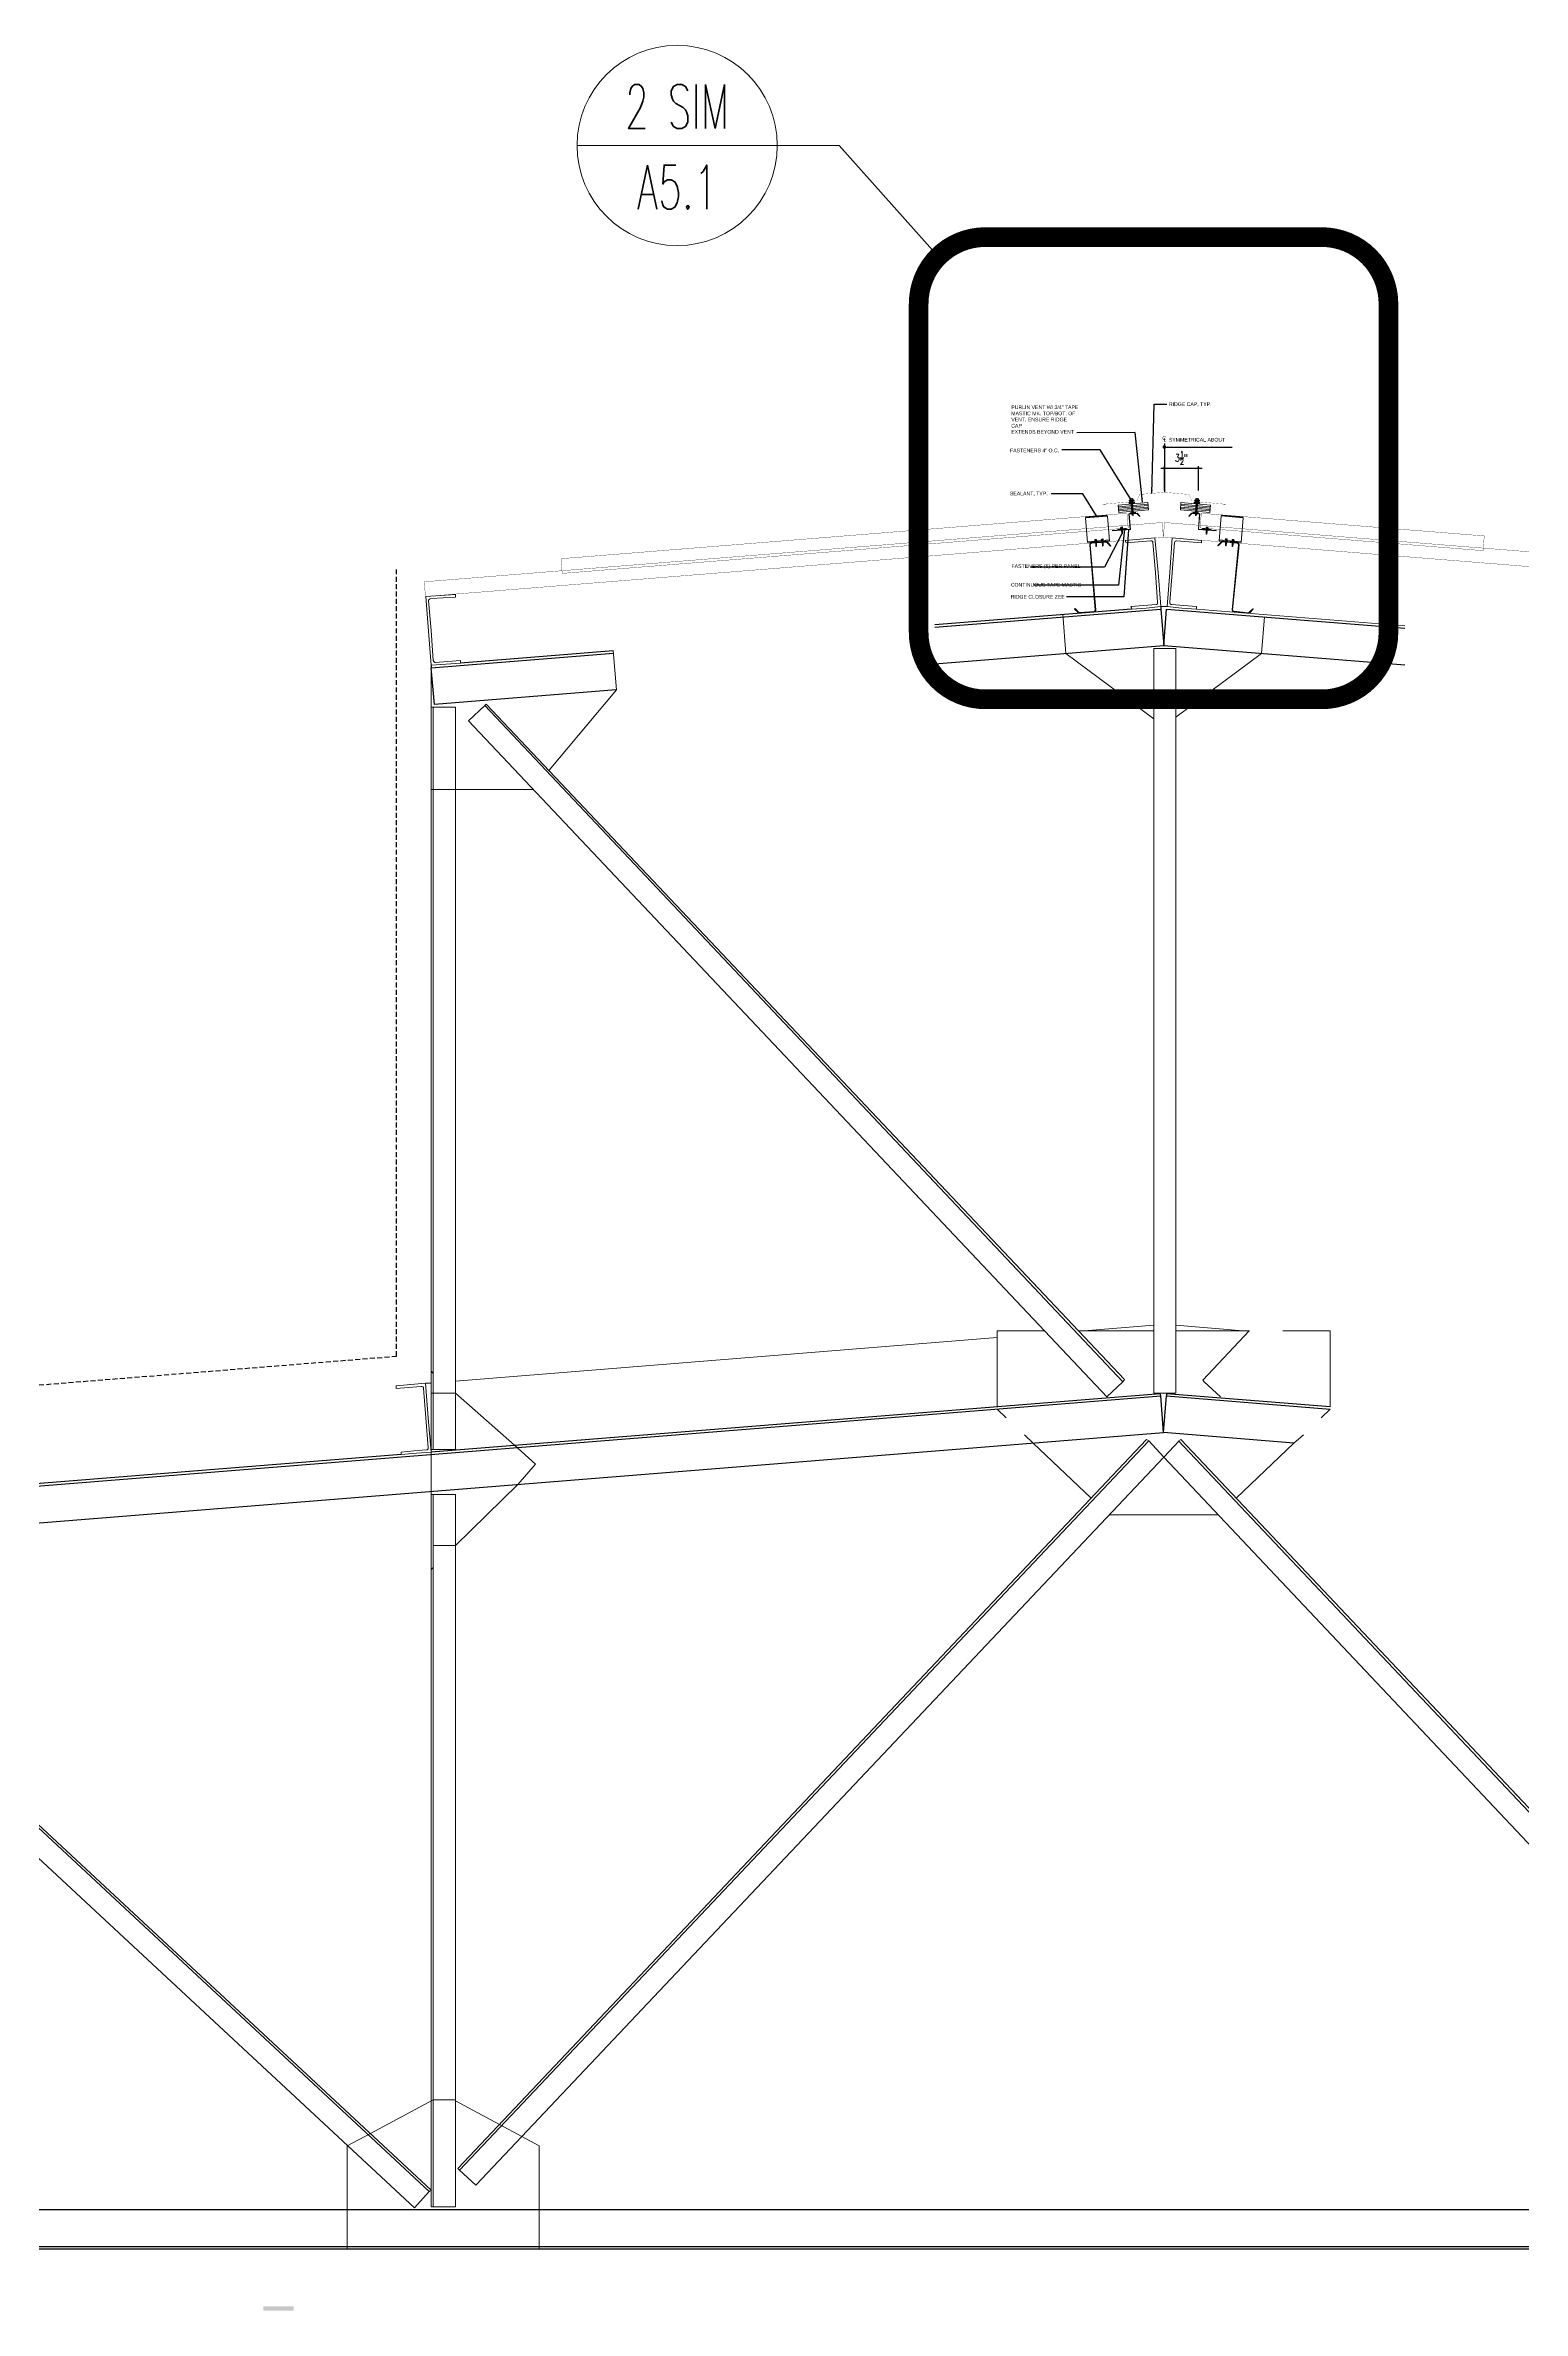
# Model space of a CAD drawing. Header units: inches. Extents: x -33163 to 19162, y -8858 to 30669.
# Drawn here: x -25988.3 to -25838.1, y -226 to 4.3 of the extents above; entities that cross this region are included whole.
import ezdxf
from ezdxf.enums import TextEntityAlignment as Align

# ---------------------------------------------------------------- set-up
doc = ezdxf.new("R2010")
doc.units = ezdxf.units.IN
doc.linetypes.add('DASHED', pattern=[0.75, 0.5, -0.25])
doc.linetypes.add('HIDDEN2', pattern=[0.1875, 0.125, -0.0625])
doc.layers.get('0').update_dxf_attribs({"color": 9, "lineweight": 0})
doc.layers.get('Defpoints').update_dxf_attribs({"color": 254})
for name, color, linetype, lineweight in [('12 - Steel', 11, 'Continuous', 15), ('A-ANNO-NOTE-04', 12, 'Continuous', 9), ('A-ANNO-SYMB-48', 12, 'Continuous', 9), ('A-ROOF-EXIST', 7, 'Continuous', 30)]:
    doc.layers.add(name, color=color, linetype=linetype, lineweight=lineweight)
for name, color, linetype in [('14 - Tape Sealant', 11, 'Continuous'), ('23-CLIP', 12, 'Continuous'), ('TRUSS_Geometry', 12, 'Continuous'), ('WALL_Solid Fills', 11, 'Continuous')]:
    doc.layers.add(name, color=color, linetype=linetype)
doc.styles.add('GENERATED_STYLE_1', font='arial.ttf')
doc.styles.add('ROMANS', font='romans.shx', dxfattribs={"width": 1.1})
doc.styles.add('TXT-STD-1', font='romans.shx', dxfattribs={"width": 0.8, "height": 0.75})
doc.dimstyles.new('RDSTANDARD', dxfattribs={"dimtxt": 0.1, "dimasz": 0.1, "dimexe": 0.0625, "dimexo": 0.125, "dimgap": 0.05, "dimtad": 1, "dimdec": 4, "dimzin": 7, "dimdsep": 46, "dimlunit": 4, "dimtxsty": 'ROMANS', "dimcen": 0.09, "dimadec": 0, "dimazin": 0, "dimtfac": 1, "dimtdec": 4, "dimtofl": 0, "dimtmove": 2, "dimatfit": 3, "dimfxl": 1, "dimfrac": 2, "dimtolj": 1, "dimtzin": 0, "dimarcsym": 0})
doc.dimstyles.new('STD-1-1', dxfattribs={"dimscale": 12, "dimtxt": 0.75, "dimasz": 0.03125, "dimexe": 0.015625, "dimexo": 0.015625, "dimgap": 0.03125, "dimtad": 1, "dimdec": 4, "dimzin": 3, "dimdsep": 46, "dimlunit": 4, "dimtxsty": 'TXT-STD-1', "dimblk": 'DOTSMALL', "dimcen": 0, "dimdle": 0.03125, "dimclrd": 12, "dimclre": 12, "dimclrt": 12, "dimadec": 0, "dimazin": 0, "dimtfac": 0.75, "dimtdec": 4, "dimtix": 1, "dimtmove": 2, "dimatfit": 3, "dimfxl": 0.015625, "dimtolj": 1, "dimtzin": 0, "dimarcsym": 0})

# ---------------------------------------------------------------- blocks, each defined once
blk = doc.blocks.new('DETL_TAG')
at = {"color": 0, "linetype": 'ByBlock'}
blk.add_line((20.36, 0), (-20.36, 0), dxfattribs=at)
blk.add_circle((0, 0), 20.36, dxfattribs=at)
at = {"color": 0, "linetype": 'ByBlock', "style": 'ROMANS', "width": 0.625}
for tag, p in [('NUMBER', (0, 7.92)), ('SHEET', (0, -8.49)), ('NOTE', (0, -28.8)), ('NOTE', (0, -40.97))]:
    blk.add_attdef(tag, text='', height=9, dxfattribs=at).set_placement(p, align=Align.MIDDLE)
blk = doc.blocks.new('A$C6144763C')
at = {"linetype": 'Continuous'}
for p, q in [((-1.08, 2.1), (-1.48, 1.7)), ((-1.45, 1.67), (-1.48, 1.7)), ((-1.06, 2.06), (-1.45, 1.67)), ((-1.08, 2.1), (0.04, 2)), ((-1.06, 2.06), (0, 1.97)), ((0, 1.97), (-0.17, -0.11)), ((0.04, 2), (-0.13, -0.07)), ((-0.17, -0.11), (2.23, -0.31)), ((-0.13, -0.07), (2.24, -0.27)), ((2.24, -0.27), (2.23, -0.31))]:
    blk.add_line(p, q, dxfattribs=at)
blk = doc.blocks.new('A$C61448538')
at = {"linetype": 'Continuous'}
for p, q in [((-0.16, 0.52), (0.12, 3.88)), ((0.12, 3.88), (3.11, 3.63)), ((2.83, 0.27), (3.11, 3.63)), ((-0.16, 0.52), (2.83, 0.27)), ((-0.15, 0.64), (2.84, 0.39))]:
    blk.add_line(p, q, dxfattribs=at)
blk = doc.blocks.new('H1030')
at = {"linetype": 'Continuous', "lineweight": 0}
h = blk.add_hatch(color=253, dxfattribs=at)
edge = h.paths.add_edge_path()
edge.add_line((-0.1, 0.03), (0.1, 0.01))
edge.add_arc((0.1, 0), 0.0084, -4.7636, 85.2364, ccw=False)
edge.add_line((0.11, 0), (0.11, 0))
edge.add_arc((0.1, 0), 0.0084, 265.2364, 355.2364, ccw=False)
edge.add_line((0.1, -0.01), (-0.1, 0.01))
edge.add_arc((-0.1, 0.02), 0.0084, 175.2364, 265.2364, ccw=False)
edge.add_line((-0.11, 0.02), (-0.11, 0.02))
edge.add_arc((-0.1, 0.02), 0.0084, 85.2364, 175.2364, ccw=False)
for points in [[(-0.04, 0), (0.04, 0), (0.04, -0.02), (0.04, -0.04), (-0.05, -0.05), (-0.04, -0.04), (-0.05, -0.02)], [(-0.06, -0.27), (-0.08, -0.27), (-0.06, -0.26), (0.02, -0.25), (0.03, -0.26), (0.02, -0.27)], [(-0.07, -0.31), (-0.08, -0.3), (-0.07, -0.29), (0.02, -0.29), (0.03, -0.29), (0.02, -0.3)], [(-0.07, -0.34), (-0.08, -0.34), (-0.07, -0.33), (0.01, -0.32), (0.03, -0.33), (0.01, -0.34)], [(-0.06, -0.17), (-0.07, -0.16), (-0.05, -0.15), (0.03, -0.15), (0.04, -0.15), (0.03, -0.16)], [(-0.06, -0.2), (-0.07, -0.2), (-0.06, -0.19), (0.03, -0.18), (0.04, -0.19), (0.03, -0.2)], [(-0.06, -0.24), (-0.07, -0.23), (-0.06, -0.22), (0.02, -0.22), (0.03, -0.22), (0.02, -0.23)], [(-0.06, -0.03), (-0.05, -0.02), (0.04, -0.02), (-0.04, -0.04)], [(-0.05, -0.06), (-0.06, -0.06), (-0.05, -0.05), (0.04, -0.04), (0.05, -0.05), (0.04, -0.06)], [(-0.05, -0.1), (-0.06, -0.09), (-0.05, -0.08), (0.04, -0.08), (0.05, -0.08), (0.03, -0.09)], [(-0.05, -0.13), (-0.06, -0.13), (-0.05, -0.12), (0.03, -0.11), (0.04, -0.12), (0.03, -0.13)], [(0.01, -0.36), (0.02, -0.36), (0.01, -0.37), (-0.03, -0.37)]]:
    blk.add_hatch(color=253, dxfattribs=at).paths.add_polyline_path(points)
at = {"color": 253, "linetype": 'Continuous', "lineweight": 0}
for p, q in [((0.03, -0.26), (-0.08, -0.27)), ((0.03, -0.29), (-0.08, -0.3)), ((0.03, -0.33), (-0.08, -0.34)), ((0.04, -0.15), (-0.07, -0.16)), ((0.04, -0.19), (-0.07, -0.2)), ((0.03, -0.22), (-0.07, -0.23)), ((-0.06, -0.03), (0.04, -0.02)), ((-0.06, -0.03), (0.04, -0.02)), ((0.05, -0.05), (-0.06, -0.06)), ((0.05, -0.08), (-0.06, -0.09)), ((0.04, -0.12), (-0.06, -0.13)), ((0.02, -0.36), (-0.03, -0.37)), ((0.01, -0.37), (0.01, -0.37)), ((0.01, -0.37), (0.01, -0.37))]:
    blk.add_line(p, q, dxfattribs=at)
for points in [[(-0.1, 0.03), (0.1, 0.01, -0.414214), (0.11, 0), (0.11, 0, -0.414214), (0.1, -0.01), (-0.1, 0.01, -0.414214), (-0.11, 0.02), (-0.11, 0.02, -0.414214)], [(0.09, 0.07), (0.09, 0.01), (-0.09, 0.03), (-0.08, 0.09, -0.370293), (-0.07, 0.1), (0.08, 0.09, -0.370293)], [(-0.07, 0.1), (-0.06, 0.1, -0.369198), (-0.04, 0.08), (-0.05, 0.02), (-0.09, 0.03), (-0.08, 0.09, -0.369198)], [(0.05, 0.08), (0.05, 0.02), (-0.04, 0.02), (-0.04, 0.08, -0.374259), (-0.02, 0.1), (0.04, 0.09, -0.374259)], [(0.07, 0.09), (0.08, 0.09, -0.369198), (0.09, 0.07), (0.09, 0.01), (0.05, 0.02), (0.05, 0.08, -0.369198)], [(-0.05, -0.61), (-0.05, -0.61, -0.321424), (-0.05, -0.6), (-0.04, -0.58), (-0.03, -0.43, -0.414078), (-0.02, -0.42), (-0.01, -0.42, -0.414078), (0, -0.44), (-0.01, -0.58), (-0.05, -0.61)]]:
    blk.add_lwpolyline(points, format="xyb", close=True, dxfattribs=at)
at = {"color": 253, "linetype": 'DASHED', "lineweight": 0, "ltscale": 0.02}
blk.add_lwpolyline([(0.06, 0.09), (0.06, 0.07), (-0.05, 0.08), (-0.05, 0.1)], dxfattribs=at)
at = {"color": 253, "linetype": 'Continuous', "lineweight": 0}
for points in [[(-0.04, 0), (0.04, 0), (0.04, -0.02), (0.04, -0.04), (-0.05, -0.05), (-0.04, -0.04), (-0.05, -0.02)], [(-0.06, -0.27), (-0.08, -0.27), (-0.06, -0.26), (0.02, -0.25), (0.03, -0.26), (0.02, -0.27)], [(-0.07, -0.31), (-0.08, -0.3), (-0.07, -0.29), (0.02, -0.29), (0.03, -0.29), (0.02, -0.3)], [(-0.07, -0.34), (-0.08, -0.34), (-0.07, -0.33), (0.01, -0.32), (0.03, -0.33), (0.01, -0.34)], [(-0.06, -0.17), (-0.07, -0.16), (-0.05, -0.15), (0.03, -0.15), (0.04, -0.15), (0.03, -0.16)], [(-0.06, -0.2), (-0.07, -0.2), (-0.06, -0.19), (0.03, -0.18), (0.04, -0.19), (0.03, -0.2)], [(-0.06, -0.24), (-0.07, -0.23), (-0.06, -0.22), (0.02, -0.22), (0.03, -0.22), (0.02, -0.23)], [(-0.06, -0.03), (-0.05, -0.02), (0.04, -0.02), (-0.04, -0.04)], [(-0.05, -0.06), (-0.06, -0.06), (-0.05, -0.05), (0.04, -0.04), (0.05, -0.05), (0.04, -0.06)], [(-0.05, -0.1), (-0.06, -0.09), (-0.05, -0.08), (0.04, -0.08), (0.05, -0.08), (0.03, -0.09)], [(-0.05, -0.13), (-0.06, -0.13), (-0.05, -0.12), (0.03, -0.11), (0.04, -0.12), (0.03, -0.13)], [(0.01, -0.36), (0.02, -0.36), (0.01, -0.37), (-0.03, -0.37)]]:
    blk.add_lwpolyline(points, close=True, dxfattribs=at)
for points in [[(0.01, -0.37), (0.01, -0.37), (-0.01, -0.58), (-0.05, -0.62), (-0.05, -0.62), (-0.09, -0.58), (-0.07, -0.37)], [(-0.07, -0.37), (-0.04, -0.04), (0.04, -0.04), (0.01, -0.37)]]:
    blk.add_lwpolyline(points, dxfattribs=at)
blk.add_ellipse((-0.07, -0.58), major_axis=(0.0234, -0.002), ratio=0.711096, start_param=-0.020405, end_param=2.920278, dxfattribs=at)
blk = doc.blocks.new('A$C6512FE68')
for p, q in [((0, 2.01), (0, 2)), ((0.08, 2.05), (0.02, 2.03)), ((0.64, 2.02), (0.04, 1.97)), ((0.59, 2.09), (0.07, 2.05)), ((0.09, 1.89), (0.08, 1.97)), ((0.58, 2.09), (0.09, 2.05)), ((0.09, 2.07), (0.1, 2.08)), ((0.61, 1.93), (0.09, 1.89)), ((0.57, 2.12), (0.1, 2.08)), ((0.13, 2.24), (0.14, 2.08)), ((0.48, 2.3), (0.15, 2.27)), ((0.46, 1.96), (0.22, 1.98)), ((0.26, 1.96), (0.22, 1.98)), ((0.27, 1.95), (0.23, 1.94)), ((0.27, 1.92), (0.23, 1.94)), ((0.46, 1.92), (0.23, 1.94)), ((0.27, 1.91), (0.23, 1.9)), ((0.27, 1.88), (0.23, 1.9)), ((0.47, 1.88), (0.23, 1.9)), ((0.27, 1.84), (0.23, 1.83)), ((0.27, 1.81), (0.23, 1.83)), ((0.47, 1.81), (0.23, 1.83)), ((0.24, 2.25), (0.26, 2.09)), ((0.28, 1.76), (0.24, 1.75)), ((0.28, 1.73), (0.24, 1.75)), ((0.48, 1.73), (0.24, 1.75)), ((0.28, 1.69), (0.25, 1.68)), ((0.29, 1.66), (0.25, 1.68)), ((0.49, 1.66), (0.25, 1.68)), ((0.29, 1.62), (0.25, 1.6)), ((0.29, 1.58), (0.25, 1.6)), ((0.49, 1.58), (0.25, 1.6)), ((0.42, 2), (0.26, 1.99)), ((0.41, 2), (0.26, 1.99)), ((0.42, 1.98), (0.26, 1.99)), ((0.26, 1.99), (0.27, 1.91)), ((0.26, 1.99), (0.27, 1.95)), ((0.43, 1.94), (0.26, 1.96)), ((0.3, 1.54), (0.26, 1.53)), ((0.3, 1.51), (0.26, 1.53)), ((0.5, 1.51), (0.26, 1.53)), ((0.42, 1.94), (0.27, 1.95)), ((0.43, 1.9), (0.27, 1.91)), ((0.27, 1.88), (0.27, 1.84)), ((0.43, 1.87), (0.27, 1.88)), ((0.43, 1.83), (0.27, 1.84)), ((0.27, 1.81), (0.28, 1.76)), ((0.44, 1.8), (0.27, 1.81)), ((0.3, 1.47), (0.27, 1.45)), ((0.3, 1.43), (0.27, 1.45)), ((0.51, 1.43), (0.27, 1.45)), ((0.31, 1.39), (0.27, 1.38)), ((0.31, 1.36), (0.27, 1.38)), ((0.51, 1.36), (0.27, 1.38)), ((0.44, 1.75), (0.28, 1.76)), ((0.28, 1.73), (0.28, 1.69)), ((0.44, 1.72), (0.28, 1.73)), ((0.45, 1.68), (0.28, 1.69)), ((0.31, 1.32), (0.28, 1.3)), ((0.32, 1.29), (0.28, 1.3)), ((0.52, 1.28), (0.28, 1.3)), ((0.32, 1.24), (0.28, 1.23)), ((0.32, 1.21), (0.28, 1.23)), ((0.52, 1.21), (0.28, 1.23)), ((0.29, 1.66), (0.29, 1.62)), ((0.45, 1.65), (0.29, 1.66)), ((0.45, 1.6), (0.29, 1.62)), ((0.29, 1.58), (0.3, 1.54)), ((0.46, 1.57), (0.29, 1.58)), ((0.33, 1.17), (0.29, 1.15)), ((0.33, 1.14), (0.29, 1.15)), ((0.53, 1.13), (0.29, 1.15)), ((0.46, 1.53), (0.3, 1.54)), ((0.3, 1.51), (0.3, 1.47)), ((0.46, 1.5), (0.3, 1.51)), ((0.47, 1.45), (0.3, 1.47)), ((0.47, 1.42), (0.3, 1.43)), ((0.3, 1.43), (0.31, 1.39)), ((0.33, 1.09), (0.3, 1.08)), ((0.34, 1.06), (0.3, 1.08)), ((0.54, 1.06), (0.3, 1.08)), ((0.34, 1.02), (0.3, 1.01)), ((0.34, 0.99), (0.3, 1.01)), ((0.54, 0.99), (0.3, 1.01)), ((0.47, 1.38), (0.31, 1.39)), ((0.31, 1.36), (0.31, 1.32)), ((0.47, 1.35), (0.31, 1.36)), ((0.48, 1.3), (0.31, 1.32)), ((0.35, 0.94), (0.31, 0.93)), ((0.35, 0.91), (0.31, 0.93)), ((0.55, 0.91), (0.31, 0.93)), ((0.35, 0.87), (0.31, 0.86)), ((0.35, 0.84), (0.31, 0.86)), ((0.55, 0.84), (0.31, 0.86)), ((0.32, 1.29), (0.32, 1.24)), ((0.48, 1.27), (0.32, 1.29)), ((0.48, 1.23), (0.32, 1.24)), ((0.32, 1.21), (0.33, 1.17)), ((0.49, 1.2), (0.32, 1.21)), ((0.36, 0.79), (0.32, 0.78)), ((0.36, 0.76), (0.32, 0.78)), ((0.56, 0.76), (0.32, 0.78)), ((0.49, 1.15), (0.33, 1.17)), ((0.33, 1.14), (0.33, 1.09)), ((0.49, 1.12), (0.33, 1.14)), ((0.5, 1.08), (0.33, 1.09)), ((0.36, 0.72), (0.33, 0.71)), ((0.37, 0.69), (0.33, 0.71)), ((0.57, 0.69), (0.33, 0.71)), ((0.37, 0.64), (0.33, 0.63)), ((0.37, 0.61), (0.33, 0.63)), ((0.57, 0.61), (0.33, 0.63)), ((0.5, 1.05), (0.34, 1.06)), ((0.34, 1.06), (0.34, 1.02)), ((0.5, 1), (0.34, 1.02)), ((0.51, 0.97), (0.34, 0.99)), ((0.34, 0.99), (0.35, 0.94)), ((0.38, 0.57), (0.34, 0.56)), ((0.38, 0.54), (0.34, 0.56)), ((0.58, 0.54), (0.34, 0.56)), ((0.51, 0.93), (0.35, 0.94)), ((0.51, 0.9), (0.35, 0.91)), ((0.35, 0.91), (0.35, 0.87)), ((0.52, 0.85), (0.35, 0.87)), ((0.52, 0.82), (0.35, 0.84)), ((0.35, 0.84), (0.36, 0.79)), ((0.38, 0.49), (0.35, 0.48)), ((0.39, 0.46), (0.35, 0.48)), ((0.59, 0.46), (0.35, 0.48)), ((0.39, 0.42), (0.35, 0.41)), ((0.39, 0.39), (0.35, 0.41)), ((0.59, 0.39), (0.35, 0.41)), ((0.52, 0.78), (0.36, 0.79)), ((0.52, 0.75), (0.36, 0.76)), ((0.36, 0.76), (0.36, 0.72)), ((0.53, 0.71), (0.36, 0.72)), ((0.53, 0.67), (0.37, 0.69)), ((0.37, 0.69), (0.37, 0.64)), ((0.53, 0.63), (0.37, 0.64)), ((0.54, 0.6), (0.37, 0.61)), ((0.37, 0.61), (0.38, 0.57)), ((0.54, 0.56), (0.38, 0.57)), ((0.54, 0.53), (0.38, 0.54)), ((0.38, 0.54), (0.38, 0.49)), ((0.55, 0.48), (0.38, 0.49)), ((0.39, 2.27), (0.41, 2.1)), ((0.55, 0.45), (0.39, 0.46)), ((0.39, 0.46), (0.39, 0.42)), ((0.55, 0.41), (0.39, 0.42)), ((0.39, 0.39), (0.4, 0.33)), ((0.55, 0.38), (0.39, 0.39)), ((0.41, 2), (0.42, 1.94)), ((0.41, 0.32), (0.43, 0.03)), ((0.42, 2), (0.42, 1.98)), ((0.46, 1.96), (0.42, 1.98)), ((0.46, 1.92), (0.42, 1.94)), ((0.47, 0.01), (0.42, 0.31)), ((0.46, 1.96), (0.43, 1.94)), ((0.43, 1.94), (0.43, 1.9)), ((0.47, 1.88), (0.43, 1.9)), ((0.47, 1.88), (0.43, 1.87)), ((0.43, 1.87), (0.43, 1.83)), ((0.47, 1.81), (0.43, 1.83)), ((0.5, 0), (0.43, 0.03)), ((0.47, 1.81), (0.44, 1.8)), ((0.44, 1.8), (0.44, 1.75)), ((0.48, 1.73), (0.44, 1.75)), ((0.48, 1.73), (0.44, 1.72)), ((0.44, 1.72), (0.45, 1.68)), ((0.5, 0), (0.44, 0.19)), ((0.49, 1.66), (0.45, 1.68)), ((0.49, 1.66), (0.45, 1.65)), ((0.45, 1.65), (0.45, 1.6)), ((0.49, 1.58), (0.45, 1.6)), ((0.49, 1.58), (0.46, 1.57)), ((0.46, 1.57), (0.46, 1.53)), ((0.5, 1.51), (0.46, 1.53)), ((0.5, 1.51), (0.46, 1.5)), ((0.46, 1.5), (0.47, 1.45)), ((0.51, 1.43), (0.47, 1.45)), ((0.51, 1.43), (0.47, 1.42)), ((0.47, 1.42), (0.47, 1.38)), ((0.51, 1.36), (0.47, 1.38)), ((0.51, 1.36), (0.47, 1.35)), ((0.47, 1.35), (0.48, 1.3)), ((0.52, 1.28), (0.48, 1.3)), ((0.52, 1.28), (0.48, 1.27)), ((0.48, 1.27), (0.48, 1.23)), ((0.52, 1.21), (0.48, 1.23)), ((0.52, 1.21), (0.49, 1.2)), ((0.49, 1.2), (0.49, 1.15)), ((0.53, 1.13), (0.49, 1.15)), ((0.53, 1.13), (0.49, 1.12)), ((0.49, 1.12), (0.5, 1.08)), ((0.5, 2.28), (0.52, 2.11)), ((0.54, 1.06), (0.5, 1.08)), ((0.54, 1.06), (0.5, 1.05)), ((0.5, 1.05), (0.5, 1)), ((0.54, 0.99), (0.5, 1)), ((0.5, 0), (0.57, 0.05)), ((0.54, 0.99), (0.51, 0.97)), ((0.51, 0.97), (0.51, 0.93)), ((0.55, 0.91), (0.51, 0.93)), ((0.55, 0.91), (0.51, 0.9)), ((0.51, 0.9), (0.52, 0.85)), ((0.55, 0.84), (0.52, 0.85)), ((0.55, 0.84), (0.52, 0.82)), ((0.52, 0.82), (0.52, 0.78)), ((0.56, 0.76), (0.52, 0.78)), ((0.56, 0.76), (0.52, 0.75)), ((0.52, 0.75), (0.53, 0.71)), ((0.57, 0.1), (0.52, 0.35)), ((0.57, 0.69), (0.53, 0.71)), ((0.57, 0.69), (0.53, 0.67)), ((0.53, 0.67), (0.53, 0.63)), ((0.57, 0.61), (0.53, 0.63)), ((0.57, 0.61), (0.54, 0.6)), ((0.54, 0.6), (0.54, 0.56)), ((0.58, 0.54), (0.54, 0.56)), ((0.58, 0.54), (0.54, 0.53)), ((0.54, 0.53), (0.55, 0.48)), ((0.59, 0.46), (0.55, 0.48)), ((0.59, 0.46), (0.55, 0.45)), ((0.55, 0.45), (0.55, 0.41)), ((0.59, 0.39), (0.55, 0.41)), ((0.59, 0.39), (0.55, 0.38)), ((0.55, 0.38), (0.56, 0.32)), ((0.55, 0.3), (0.57, 0.05)), ((0.57, 2.11), (0.57, 2.12)), ((0.59, 2.09), (0.65, 2.09)), ((0.61, 1.93), (0.6, 2.02)), ((0.67, 2.06), (0.67, 2.06))]:
    blk.add_line(p, q)
at = {"linetype": 'Continuous'}
for p, q in [((0.4, 0.33), (0.41, 0.32)), ((0.56, 0.32), (0.55, 0.3))]:
    blk.add_line(p, q, dxfattribs=at)
for centre, radius, start, end in [((0.02, 2.01), 0.024, 104.7298, 173.9191), ((0.04, 2.01), 0.036, 173.9191, 184.7298), ((0.04, 2.01), 0.036, 184.7298, 274.7298), ((0.07, 2.07), 0.024, 274.7298, 349.7298), ((0.15, 2.25), 0.024, 94.7298, 184.7298), ((0.22, 2.25), 0.024, 4.7298, 94.7298), ((0.27, 2.26), 0.024, 94.7298, 184.7298), ((0.37, 2.26), 0.024, 4.7298, 94.7298), ((0.42, 2.27), 0.024, 94.7298, 184.7298), ((0.5, 0.25), 0.102, 77.676, 140.5843), ((0.48, 2.27), 0.024, 4.7298, 94.7298), ((0.59, 2.11), 0.024, 199.7298, 274.7298), ((0.64, 2.06), 0.036, 274.7298, 4.7298), ((0.65, 2.06), 0.024, 15.5405, 84.7298), ((0.64, 2.06), 0.036, 4.7298, 15.5405)]:
    blk.add_arc(centre, radius, start, end)
blk.add_solid([(0.6, 2.02), (0.08, 1.97), (0.61, 1.93), (0.09, 1.89)])
blk = doc.blocks.new('_DotSmall')
at = {"color": 0, "linetype": 'ByBlock', "const_width": 0.5}
blk.add_lwpolyline([(-0.0625, 0, 1), (0.0625, 0, 1)], format="xyb", close=True, dxfattribs=at)
blk = doc.blocks.new('*D249')
at = {"layer": '23-CLIP', "lineweight": -2, "transparency": 16777216}
for p, q in [((-25874.89, -38.69), (-25870.67, -38.69)), ((-25874.52, -40.97), (-25874.52, -38.5)), ((-25871.05, -40.97), (-25871.05, -38.5))]:
    blk.add_line(p, q, dxfattribs=at)
at = {"layer": 'Defpoints', "color": 0, "transparency": 16777216}
for p in [(-25871.05, -38.69), (-25874.52, -41.15), (-25871.05, -41.15)]:
    blk.add_point(p, dxfattribs=at)
at = {"layer": '23-CLIP', "lineweight": -2, "transparency": 16777216, "xscale": 0.375, "yscale": 0.375, "zscale": 0.375, "rotation": 180}
blk.add_blockref('_DotSmall', (-25874.52, -38.69), dxfattribs=at)
at = {"layer": '23-CLIP', "lineweight": -2, "transparency": 16777216, "xscale": 0.375, "yscale": 0.375, "zscale": 0.375}
blk.add_blockref('_DotSmall', (-25871.05, -38.69), dxfattribs=at)
at = {"layer": '23-CLIP', "transparency": 16777216, "insert": (-25872.78, -37.66), "char_height": 0.75, "attachment_point": 5, "style": 'TXT-STD-1'}
blk.add_mtext('\\A1;3{\\H0.75x;\\S1/2;}"', dxfattribs=at)

msp = doc.modelspace()

# ---------------------------------------------------------------- hatches: boundary and pattern name
at = {"ltscale": 0.5}
h = msp.add_hatch(dxfattribs=at)
h.set_pattern_fill('DOTS1', color=256, scale=0.686539, angle=184.7629871)
h.set_pattern_definition([(184.76299, (-25858.9011, -57.855723), (-0.02494315, 0.04097909), [0, -0.04290871])])
h.paths.add_polyline_path([(-25877.55469, -42.15268), (-25878.11525, -42.19939), (-25878.10813, -42.28491), (-25877.54756, -42.2382)])
h = msp.add_hatch(dxfattribs=at)
h.set_pattern_fill('DOTS1', color=256, scale=0.686539, angle=184.7629871)
h.set_pattern_definition([(184.76299, (-25858.9011, -57.556365), (-0.02494315, 0.04097909), [0, -0.04290871])])
h.paths.add_polyline_path([(-25877.43664, -43.27005), (-25877.99721, -43.31676), (-25878.00433, -43.23124), (-25877.44377, -43.18453)])
h = msp.add_hatch(dxfattribs=at)
h.set_pattern_fill('DOTS1', color=256, scale=0.686539, angle=355.2370129)
h.set_pattern_definition([(355.23701, (-25890.134887, -57.556365), (0.02494315, 0.04097909), [0, -0.04290871])])
h.paths.add_polyline_path([(-25871.59934, -43.27005), (-25871.03878, -43.31676), (-25871.03165, -43.23124), (-25871.59222, -43.18453)])
h = msp.add_hatch(dxfattribs=at)
h.set_pattern_fill('DOTS1', color=256, scale=0.686539, angle=355.2370129)
h.set_pattern_definition([(184.763, (-25861.14333, -57.855723), (-0.02494315, 0.04097909), [0, -0.04290871])])
h.paths.add_polyline_path([(-25871.4813, -42.15268), (-25870.92074, -42.19939), (-25870.92786, -42.28491), (-25871.48842, -42.2382)])
h = msp.add_hatch()
h.set_pattern_fill('DOTS', color=256, scale=0.686539, angle=184.7629871)
h.set_pattern_definition([(184.762987, (-24977.957607, -16.152473), (-0.0249431515, 0.0409790888), [0, -0.042908708])])
h.paths.add_polyline_path([(-25879.22513, -44.98617), (-25879.23225, -44.90065), (-25878.39142, -44.83059), (-25878.38429, -44.91611)])
h = msp.add_hatch()
h.set_pattern_fill('DOTS', color=256, scale=0.686539, angle=355.2370129)
h.set_pattern_definition([(355.237013, (-26771.07838, -16.152473), (0.0249431515, 0.0409790888), [0, -0.042908708])])
h.paths.add_polyline_path([(-25869.81086, -44.98617), (-25869.80373, -44.90065), (-25870.64457, -44.83059), (-25870.6517, -44.91611)])

# ---------------------------------------------------------------- linework, layer by layer
at = {"linetype": 'Continuous'}
for p, q in [((-25876.19485, -42.36706), (-25879.18449, -42.61617)), ((-25876.18317, -42.5072), (-25879.17281, -42.75631)), ((-25876.1715, -42.64734), (-25879.16114, -42.89645)), ((-25876.15982, -42.78748), (-25879.14946, -43.03659)), ((-25872.87617, -42.78748), (-25869.88653, -43.03659)), ((-25872.86449, -42.64734), (-25869.87485, -42.89645)), ((-25872.85281, -42.5072), (-25869.86317, -42.75631)), ((-25872.84114, -42.36706), (-25869.8515, -42.61617))]:
    msp.add_line(p, q, dxfattribs=at)
at = {"linetype": 'Continuous', "const_width": 0.02}
msp.add_lwpolyline([(-25868.62585, -42.38029), (-25868.25228, -42.41297), (-25868.24819, -42.36627), (-25871.70373, -42.06395), (-25871.99678, -41.37358), (-25874.51799, -41.153), (-25877.03921, -41.37358), (-25877.33225, -42.06395), (-25880.7878, -42.36627), (-25880.78371, -42.41297), (-25880.41014, -42.38029)], dxfattribs=at)
at = {"linetype": 'Continuous'}
for points in [[(-25876.1462, -42.95098), (-25876.20847, -42.20357), (-25879.19811, -42.45267), (-25879.13584, -43.20008)], [(-25872.88979, -42.95098), (-25872.82752, -42.20357), (-25869.83788, -42.45267), (-25869.90015, -43.20008)]]:
    msp.add_lwpolyline(points, close=True, dxfattribs=at)
for points in [[(-25877.55469, -42.15268), (-25878.11525, -42.19939), (-25878.10813, -42.28491), (-25877.54756, -42.2382)], [(-25877.43664, -43.27005), (-25877.99721, -43.31676), (-25878.00433, -43.23124), (-25877.44377, -43.18453)], [(-25871.59934, -43.27005), (-25871.03878, -43.31676), (-25871.03165, -43.23124), (-25871.59222, -43.18453)], [(-25871.4813, -42.15268), (-25870.92074, -42.19939), (-25870.92786, -42.28491), (-25871.48842, -42.2382)], [(-25878.38429, -44.91611), (-25879.22513, -44.98617), (-25879.23225, -44.90065), (-25878.39142, -44.83059)], [(-25870.6517, -44.91611), (-25869.81086, -44.98617), (-25869.80373, -44.90065), (-25870.64457, -44.83059)]]:
    msp.add_lwpolyline(points, close=True)
at = {"layer": '12 - Steel', "const_width": 0.03}
for points in [[(-25935.74938, -49.39718), (-25878.20033, -44.77844), (-25878.32033, -43.28324), (-25935.86938, -47.90199)], [(-25842.10695, -47.08413), (-25870.88147, -44.77476), (-25870.76147, -43.27957), (-25841.98694, -45.58894)], [(-25949.65711, -51.74499), (-25874.61474, -45.71812), (-25874.73418, -44.22288), (-25949.77655, -50.24976)], [(-25799.57708, -51.74499), (-25874.61945, -45.71812), (-25874.50001, -44.22288), (-25799.45764, -50.24976)]]:
    msp.add_lwpolyline(points, close=True, dxfattribs=at)
at = {"layer": '12 - Steel'}
for points in [[(-25881.48603, -53.11603, -0.414213562), (-25881.66408, -53.32645), (-25883.12047, -53.44781, -0.244698443), (-25883.28648, -53.37824), (-25883.64184, -53.01994), (-25883.59723, -52.9757), (-25883.238, -53.3379, 0.244698443), (-25883.12571, -53.38496), (-25881.66931, -53.26359, 0.414213562), (-25881.54888, -53.12126), (-25882.11017, -46.48802), (-25882.10945, -46.48802, -0.414213562), (-25881.9314, -46.2776), (-25880.47501, -46.15623, -0.244698443), (-25880.309, -46.2258), (-25879.95364, -46.5841), (-25879.99825, -46.62835), (-25880.35748, -46.26614, 0.244698443), (-25880.46977, -46.21908), (-25881.92617, -46.34045, 0.414213562), (-25882.0466, -46.48278)], [(-25867.63856, -53.10289, 0.414213562), (-25867.46348, -53.31579), (-25866.00893, -53.45758, 0.244698443), (-25865.84196, -53.39035), (-25865.48161, -53.03707), (-25865.5256, -52.9922), (-25865.88987, -53.34933, -0.244698443), (-25866.00281, -53.39481), (-25867.45736, -53.25302, -0.414213562), (-25867.57579, -53.10901), (-25866.92148, -46.48429), (-25866.9222, -46.48428, 0.414213562), (-25867.09727, -46.27139), (-25868.55182, -46.1296, 0.244698443), (-25868.71879, -46.19683), (-25869.07915, -46.55011), (-25869.03516, -46.59498), (-25868.67088, -46.23785, -0.244698443), (-25868.55794, -46.19237), (-25867.10339, -46.33416, -0.414213562), (-25866.98497, -46.47816)]]:
    msp.add_lwpolyline(points, format="xyb", close=True, dxfattribs=at)
at = {"layer": '14 - Tape Sealant'}
for points in [[(-25882.55067, -43.63648), (-25880.308, -43.4549), (-25882.5432, -43.73607), (-25880.30053, -43.55446)], [(-25866.48532, -43.63648), (-25868.72799, -43.4549), (-25866.49279, -43.73607), (-25868.73546, -43.55446)]]:
    msp.add_solid(points, dxfattribs=at)
at = {"layer": '23-CLIP'}
for p, q in [((-25874.51799, -36.18041), (-25874.51799, -41.153)), ((-25874.51799, -36.54822), (-25867.62325, -36.54822))]:
    msp.add_line(p, q, dxfattribs=at)
msp.add_lwpolyline([(-25874.42424, -36.54822, 0.1875, 0.1875, 1), (-25874.61174, -36.54822, 0.1875, 0.1875, 1)], format="xyseb", close=True, dxfattribs=at)
at = {"layer": 'A-ANNO-SYMB-48'}
msp.add_lwpolyline([(-25913.87884, -5.88604), (-25907.56985, -5.88604), (-25897.51619, -17.18945)], dxfattribs=at)
at = {"layer": 'A-ROOF-EXIST', "linetype": 'DASHED'}
msp.add_lwpolyline([(-26094.35711, -140.38658), (-25952.60377, -128.98872), (-25952.60377, -48.9763)], dxfattribs=at)
at = {"layer": 'Defpoints', "linetype": 'HIDDEN2', "const_width": 2, "flags": 128}
msp.add_lwpolyline([(-25899.502, -21.98363), (-25899.502, -55.42101, 0.414213562), (-25892.722, -62.20101), (-25858.50976, -62.20101, 0.414213562), (-25851.72976, -55.42101), (-25851.72976, -21.98363, 0.414213562), (-25858.50976, -15.20363), (-25892.722, -15.20363, 0.414213562)], format="xyb", close=True, dxfattribs=at)
at = {"layer": 'TRUSS_Geometry', "lineweight": 18}
for points in [[(-25875.47045, -45.7717), (-25875.15045, -49.2917), (-25874.88378, -52.75837), (-25876.37711, -52.91837), (-25877.87045, -53.02504), (-25877.87045, -52.86504), (-25877.92378, -52.75837), (-25876.64378, -52.6517), (-25875.36378, -52.54504), (-25875.31045, -52.54504), (-25875.20378, -52.4917), (-25875.20378, -52.43837), (-25875.20378, -52.3317), (-25875.41711, -49.2917), (-25875.68378, -46.2517), (-25875.68378, -46.19837), (-25875.73711, -46.14504), (-25875.79045, -46.0917), (-25875.89711, -46.0917), (-25877.17711, -46.19837), (-25878.40378, -46.30504), (-25878.45711, -46.14504), (-25878.45711, -46.03837)], [(-25873.28375, -46.09168), (-25873.33709, -46.09168), (-25873.39044, -46.14502), (-25873.44378, -46.19835), (-25873.49709, -46.25168), (-25873.71042, -49.29168), (-25873.97711, -52.33168), (-25873.97711, -52.43835), (-25873.92376, -52.49168), (-25873.87042, -52.54501), (-25873.76377, -52.54501), (-25872.53708, -52.65168), (-25871.2571, -52.75835), (-25871.2571, -52.86501), (-25871.2571, -53.02502), (-25872.75042, -52.91835), (-25874.24375, -52.75835), (-25873.97711, -49.29168), (-25873.71042, -45.77168), (-25872.2171, -45.93168), (-25870.72377, -46.03835), (-25870.72377, -46.14502), (-25870.72377, -46.30501), (-25872.00376, -46.19835)], [(-25946.61709, -51.53169), (-25946.61709, -51.63835), (-25946.61709, -51.79835), (-25949.12376, -51.95835), (-25949.23043, -52.01169), (-25949.28376, -52.06502), (-25949.33709, -52.11835), (-25949.33709, -52.17169), (-25949.07043, -55.21169), (-25948.85709, -58.25169), (-25948.80376, -58.35835), (-25948.75043, -58.41168), (-25948.69709, -58.46502), (-25948.64376, -58.46502), (-25947.36376, -58.35835), (-25946.08376, -58.25169), (-25946.08376, -58.35835), (-25946.08376, -58.51835), (-25947.57709, -58.62502), (-25949.07043, -58.73169), (-25949.33709, -55.26502), (-25949.60376, -51.74502)], [(-25949.65708, -131.74501), (-25949.39041, -135.26501), (-25949.07041, -138.73168), (-25950.56375, -138.83834), (-25952.11041, -138.99834), (-25952.11041, -138.83834), (-25952.11041, -138.73168), (-25950.83041, -138.62501), (-25949.55041, -138.51834), (-25949.49708, -138.51834), (-25949.44375, -138.46501), (-25949.39041, -138.41168), (-25949.39041, -138.30501), (-25949.60375, -135.26501), (-25949.87041, -132.22501), (-25949.87041, -132.17168), (-25949.92375, -132.11834), (-25950.03041, -132.06501), (-25950.08375, -132.06501), (-25951.36375, -132.17168), (-25952.64375, -132.27834), (-25952.64375, -132.11834), (-25952.64375, -132.01168)]]:
    msp.add_lwpolyline(points, close=True, dxfattribs=at)
at = {"layer": 'TRUSS_Geometry', "lineweight": 25}
for points in [[(-25874.88376, -52.75835), (-25874.88376, -53.02502), (-25874.56378, -56.75835), (-25874.29709, -53.02502), (-25850.07118, -54.97563)], [(-25897.84342, -54.87367), (-25874.88376, -53.02502)], [(-25877.87042, -53.02502), (-25897.84342, -54.63347)], [(-25930.24664, -61.2418), (-25948.75042, -62.73168), (-25949.07045, -58.99835), (-25930.54232, -57.50651)], [(-25930.56138, -57.2683), (-25946.08376, -58.51835)], [(-25850.07118, -58.73185), (-25874.56378, -56.75835), (-25897.84342, -58.63277)], [(-25949.07045, -58.73168), (-25949.07045, -58.99835)], [(-26171.0971, -160.57482), (-25874.61708, -136.75834), (-25874.88376, -133.02502), (-25874.93711, -132.81168), (-25949.07045, -138.73168)], [(-26171.0971, -156.82007), (-25874.88376, -133.02502)], [(-25861.33705, -137.82498), (-25874.61708, -136.75834), (-25874.29709, -133.02502)], [(-25857.65708, -134.13953), (-25874.29709, -132.81168), (-25874.29709, -133.02502), (-25857.6602, -134.36147)], [(-25952.11045, -138.99834), (-26020.11045, -144.43835)], [(-26236.11045, -215.74502), (-25513.07043, -215.74502)], [(-25513.07043, -219.53168), (-26236.11045, -219.53168)], [(-26236.11045, -219.74502), (-25513.07043, -219.74502)]]:
    msp.add_lwpolyline(points, dxfattribs=at)
at = {"layer": 'TRUSS_Geometry', "lineweight": 13}
for points in [[(-25874.88376, -52.75835), (-25874.56378, -52.75835), (-25874.24375, -52.75835)], [(-25875.57708, -64.17168), (-25884.53708, -57.55835), (-25884.85711, -53.55835)], [(-25873.33709, -64.01168), (-25864.64377, -57.55835), (-25864.32375, -53.82501)], [(-25871.2571, -53.02502), (-25850.07118, -54.71988)], [(-25937.07045, -69.39835), (-25930.24375, -61.23835), (-25930.56378, -57.23835)], [(-25938.67043, -71.37168), (-25946.61708, -71.37168), (-25948.85711, -71.37168), (-25949.07045, -71.37168), (-25949.07045, -58.73168)], [(-25948.85711, -62.99835), (-25949.07045, -62.99835), (-25949.07045, -138.46502), (-25948.85711, -138.46502)], [(-25878.72377, -131.58501), (-25880.37709, -133.13168), (-25945.28375, -64.38502), (-25943.63043, -62.83835)], [(-25891.52378, -134.14501), (-25891.52378, -126.41168), (-25886.72377, -126.41168)], [(-25883.2571, -126.41168), (-25875.57708, -126.41168)], [(-25882.67043, -126.41168), (-25875.57708, -125.82501)], [(-25866.51043, -126.41168), (-25873.33709, -125.82501)], [(-25873.33709, -126.41168), (-25865.87042, -126.41168)], [(-25865.88335, -126.41168), (-25870.61708, -131.42501), (-25870.45709, -131.58501)], [(-25862.45709, -126.41168), (-25857.65708, -126.41168), (-25857.65708, -134.14501)], [(-25946.61708, -131.53168), (-25891.52378, -127.10501)], [(-25948.85711, -150.46501), (-25949.07045, -150.67835), (-25949.07045, -142.73168), (-25949.07045, -138.73168), (-25949.07045, -130.51835), (-25948.85711, -130.73168)], [(-25949.65708, -131.74502), (-25949.07045, -131.74502)], [(-25949.07045, -132.75834), (-25946.61708, -132.75834), (-25940.59043, -138.03835), (-25938.45709, -139.95834), (-25940.27044, -142.03835), (-25946.61708, -148.22502), (-25948.85711, -148.22502)], [(-25868.80377, -133.13168), (-25870.45709, -131.58501)], [(-25890.61708, -135.26502), (-25891.52378, -134.35835)], [(-25858.56378, -135.26502), (-25857.65708, -134.35835)], [(-25802.93711, -211.85169), (-25802.72377, -211.69167), (-25872.85711, -137.45168), (-25873.07045, -137.61169), (-25802.93711, -211.85169), (-25804.59043, -213.39836), (-25874.56378, -139.26502), (-25944.53708, -213.29169), (-25946.19044, -211.74502), (-25876.11045, -137.61169), (-25876.32375, -137.45168), (-25946.35044, -211.58502), (-25946.19044, -211.74502)], [(-25881.97711, -143.42501), (-25887.84377, -137.82501), (-25888.75042, -136.97168)], [(-25876.11045, -137.61169), (-25874.56378, -139.26502), (-25873.01711, -137.61169)], [(-25867.20375, -143.42501), (-25861.33709, -137.82501), (-25860.37709, -136.97168)], [(-25948.85711, -143.05168), (-25946.61708, -143.05168), (-25946.61708, -215.47835), (-25948.85711, -215.47835)], [(-25869.01711, -145.13168), (-25880.16375, -145.13168)], [(-25949.28375, -213.93168), (-25949.07045, -213.77169), (-26018.88376, -148.86501), (-26019.04376, -149.02502)], [(-25946.61708, -204.59835), (-25948.85711, -204.59835), (-25955.2571, -208.01168), (-25957.60377, -209.29169), (-25957.60377, -215.74502), (-25957.60377, -219.74502)], [(-25946.61708, -204.70502), (-25942.1371, -207.10502), (-25939.84377, -208.33169), (-25938.08376, -209.29169), (-25938.08376, -215.74502), (-25938.08376, -219.74502)]]:
    msp.add_lwpolyline(points, dxfattribs=at)
for points in [[(-25875.57708, -132.75834), (-25875.57708, -57.02502), (-25873.33709, -57.02502), (-25873.33709, -132.75834)], [(-25948.85711, -138.46502), (-25948.85711, -62.99835), (-25946.61708, -62.99835), (-25946.61708, -138.46502)], [(-25943.47043, -62.67835), (-25943.63043, -62.83835), (-25878.72377, -131.58501), (-25878.56378, -131.37168)], [(-25948.85711, -143.05168), (-25949.07045, -143.05168), (-25949.07045, -215.47835), (-25948.85711, -215.47835)], [(-26020.59043, -150.67835), (-26019.04376, -149.02502), (-25949.28375, -213.93168), (-25950.77711, -215.58502)]]:
    msp.add_lwpolyline(points, close=True, dxfattribs=at)
at = {"layer": 'WALL_Solid Fills', "lineweight": 25, "transparency": 33554559}
msp.add_solid([(-25963.04376, -225.61168), (-25966.1371, -225.61168), (-25963.04376, -226.03835), (-25966.1371, -226.03835)], dxfattribs=at)

# ---------------------------------------------------------------- block references
at = {"linetype": 'Continuous', "yscale": 0.75, "zscale": 0.75}
for name, p, xscale in [('A$C61448538', (-25880.20655, -46.47463), -0.75), ('A$C6144763C', (-25878.10456, -44.84985), -0.75), ('A$C6512FE68', (-25878.10392, -43.50502), 0.75), ('A$C6144763C', (-25870.93143, -44.84985), 0.75), ('A$C6512FE68', (-25870.93206, -43.50502), -0.75), ('A$C61448538', (-25868.8242, -46.46415), 0.75)]:
    msp.add_blockref(name, p, dxfattribs=dict(at, xscale=xscale))
at = {"linetype": 'Continuous'}
for p, rotation in [((-25881.49433, -46.05376), 9.999999999999998), ((-25880.81804, -46.00094), 9.999999999999998), ((-25878.8538, -44.78093), 10)]:
    msp.add_blockref('H1030', p, dxfattribs=dict(at, rotation=rotation))
for p in [(-25870.18728, -44.78048), (-25868.21782, -45.99001), (-25867.54244, -46.04275)]:
    msp.add_blockref('H1030', p, dxfattribs=at)
at = {"layer": 'A-ANNO-SYMB-48'}
ref = msp.add_blockref('DETL_TAG', (-25924.06132, -5.88604), dxfattribs=dict(at, xscale=0.5, yscale=0.5, zscale=0.5))
ref.add_attrib('NUMBER', '2 SIM', dxfattribs={"layer": '0', "color": 0, "linetype": 'ByBlock', "height": 4.5, "style": 'ROMANS', "width": 0.625}).set_placement((-25924.06132, -1.92619), align=Align.MIDDLE)
ref.add_attrib('SHEET', 'A5.1', dxfattribs={"layer": '0', "color": 0, "linetype": 'ByBlock', "height": 4.5, "style": 'ROMANS', "width": 0.625}).set_placement((-25924.06132, -10.12874), align=Align.MIDDLE)

# ---------------------------------------------------------------- texts
at = {"layer": 'A-ANNO-NOTE-04', "linetype": 'Continuous', "lineweight": 30, "char_height": 0.375, "attachment_point": 7, "style": 'GENERATED_STYLE_1'}
for s, insert, width in [('RIDGE CAP, TYP.', (-25874.053, -32.44668), 4.8863293), ('PURLIN VENT W/ 3/4" TAPE MASTIC MK. TOP/BOT. OF VENT. ENSURE RIDGE CAP \\PEXTENDS BEYOND VENT', (-25890.08405, -35.19718), 6.8589873), ('FASTENERS 4" O.C. ', (-25890.21123, -37.09269), 5.669418), ('\\A1;C', (-25874.72849, -35.83447), 11.3276073), ('\\A1;L', (-25874.59201, -36.01992), 11.3276073), ('SYMMETRICAL ABOUT', (-25874.06002, -35.99578), 11.3276073), ('SEALANT, TYP.', (-25890.22706, -41.53377), 4.259716), ('CONTINUOUS TAPE MASTIC ', (-25890.13141, -50.74804), 6.8589873), ('FASTENERS (5) PER PANEL', (-25890.06099, -48.95211), 6.8589873), ('RIDGE CLOSURE ZEE ', (-25890.15152, -51.96687), 6.8589873)]:
    msp.add_mtext(s, dxfattribs=dict(at, insert=insert, width=width))

# ---------------------------------------------------------------- dimensions: what is measured, and where the dimension line sits
at = {"layer": '23-CLIP'}
dim = msp.add_linear_dim(base=(-25871.04602, -38.68897), p1=(-25874.51799, -41.153), p2=(-25871.04602, -41.153), dimstyle='STD-1-1', override={"dimclrd": 256, "dimclre": 256, "dimclrt": 256}, dxfattribs=at)
dim.commit()
dim.dimension.update_dxf_attribs({"geometry": '*D249', "text_midpoint": (-25872.78201, -37.65772)})

# ---------------------------------------------------------------- leaders
at = {"layer": 'A-ANNO-NOTE-04', "linetype": 'Continuous', "lineweight": 30}
for points in [[(-25875.7786, -41.26329), (-25875.54238, -32.20672), (-25874.26248, -32.20672)], [(-25877.944, -41.80205), (-25881.04285, -36.841), (-25884.95029, -36.841)], [(-25876.72555, -42.16063), (-25877.47664, -35.08253), (-25883.40972, -35.10979)], [(-25881.42933, -43.54569), (-25882.81599, -41.30095), (-25886.01432, -41.30095)], [(-25878.84214, -45.3629), (-25880.59138, -48.78079), (-25888.12692, -48.78079)], [(-25878.57978, -44.91243), (-25879.19555, -50.59826), (-25887.82802, -50.59826)], [(-25878.15499, -44.94812), (-25878.63135, -51.79245), (-25884.48065, -51.79245)]]:
    msp.add_leader(points, dimstyle='RDSTANDARD', override={"dimasz": 0.375}, dxfattribs=at)

doc.saveas('drawing.dxf')
